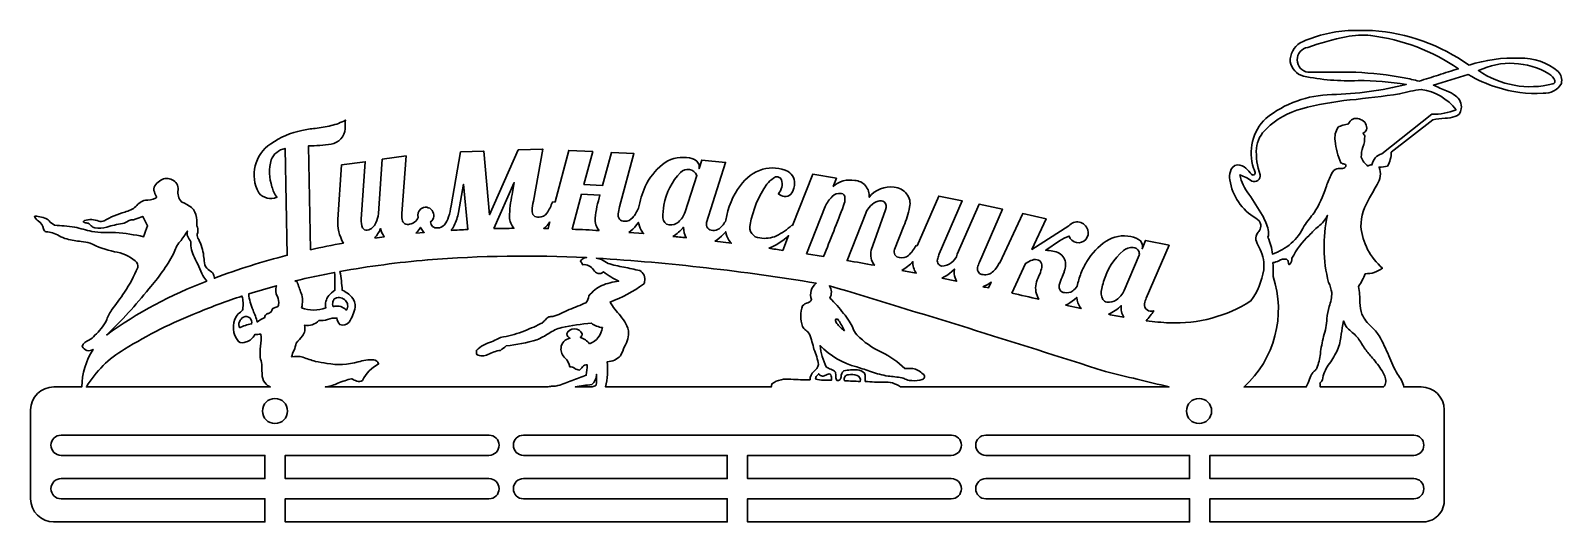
# Model space of a CAD drawing. Header units: millimetres. Extents: x -183 to 183, y -59 to 59.
import ezdxf

# ---------------------------------------------------------------- set-up
doc = ezdxf.new("R2010")
doc.units = ezdxf.units.MM
doc.layers.get('0').update_dxf_attribs({"lineweight": 30})

msp = doc.modelspace()

# ---------------------------------------------------------------- linework, layer by layer
at = {"color": 7, "lineweight": 30, "true_color": 0xffffff, "extrusion": (0, 0, -1)}
for points in [[(-160.56, 50.41, 0.088737), (-172.64, 52.09), (-172.64, 52.09, 0.187227), (-181.83, 48.91), (-181.83, 48.91, 0.250745), (-182.61, 46.06), (-182.61, 46.06, 0.299235), (-178.26, 43.72), (-178.26, 43.72, 0.097229), (-167.18, 45.14), (-167.18, 45.14, 0.060274), (-160.38, 48.15), (-160.38, 48.15), (-152.07, 45.67), (-152.07, 45.67, -0.023702), (-155.14, 44.31), (-155.14, 44.31, 0.060936), (-157.31, 43.1), (-157.31, 43.1, 0.284101), (-158.7, 39.97), (-158.7, 39.97, 0.315928), (-157.2, 38.11), (-157.2, 38.11, 0.062711), (-154.82, 37.73), (-154.82, 37.73, -0.050292), (-151.94, 37.32), (-151.94, 37.32), (-142, 29.63), (-142, 29.63, 0.136629), (-141.08, 26.32), (-141.08, 26.32, 0.089359), (-139.09, 26.05), (-139.09, 26.05, 0.236827), (-138.63, 21.88), (-138.63, 21.88, -0.00999), (-136.83, 18.76), (-136.83, 18.76, -0.131585), (-134.71, 11.87), (-134.71, 11.87, -0.189458), (-139.88, 1.93), (-139.88, 1.93, 0.171145), (-135.77, 0.61), (-135.77, 0.61, 0.048096), (-134.18, -2.44), (-134.18, -2.44, 0.040647), (-134.52, -6.27), (-134.52, -6.27, -0.066963), (-134.98, -9.07), (-134.98, -9.07, -0.109733), (-137.2, -12.01), (-137.2, -12.01, 0.054119), (-139.09, -14.24), (-139.09, -14.24, 0.039118), (-141.39, -19.02), (-141.39, -19.02, -0.032514), (-143.46, -23.38), (-143.46, -23.38, 0.121019), (-144.99, -26.42), (-144.99, -26.42), (-149.13, -26.42), (-149.13, -26.42, 0.412541), (-154.63, -31.9), (-154.63, -31.9), (-154.63, -53.17), (-154.63, -53.17, 0.461132), (-149.13, -58.65), (-149.13, -58.65), (-98.7, -58.65), (-98.7, -58.65), (-98.7, -53.15), (-98.7, -53.15), (-147.35, -53.15), (-147.35, -53.15, -1), (-147.35, -48.31), (-147.35, -48.31), (-98.7, -48.31), (-98.7, -48.31), (-98.7, -42.78), (-98.7, -42.78), (-147.35, -42.78), (-147.35, -42.78, -1), (-147.35, -37.94), (-147.35, -37.94), (-45.2, -37.94), (-45.2, -37.94, -1), (-45.2, -42.78), (-45.2, -42.78), (-93.85, -42.78), (-93.85, -42.78), (-93.85, -48.31), (-93.85, -48.31), (-45.2, -48.31), (-45.2, -48.31, -1), (-45.2, -53.15), (-45.2, -53.15), (-93.85, -53.15), (-93.85, -53.15), (-93.85, -58.65), (-93.85, -58.65), (11.7, -58.65), (11.7, -58.65), (11.7, -53.15), (11.7, -53.15), (-36.95, -53.15), (-36.95, -53.15, -1), (-36.95, -48.31), (-36.95, -48.31), (11.7, -48.31), (11.7, -48.31), (11.7, -42.78), (11.7, -42.78), (-36.95, -42.78), (-36.95, -42.78, -1), (-36.95, -37.94), (-36.95, -37.94), (65.2, -37.94), (65.2, -37.94, -1), (65.2, -42.78), (65.2, -42.78), (16.55, -42.78), (16.55, -42.78), (16.55, -48.31), (16.55, -48.31), (65.2, -48.31), (65.2, -48.31, -1), (65.2, -53.15), (65.2, -53.15), (16.55, -53.15), (16.55, -53.15), (16.55, -58.65), (16.55, -58.65), (122.1, -58.65), (122.1, -58.65), (122.1, -53.15), (122.1, -53.15), (73.44, -53.15), (73.44, -53.15, -1), (73.44, -48.31), (73.44, -48.31), (122.1, -48.31), (122.1, -48.31), (122.1, -42.78), (122.1, -42.78), (73.44, -42.78), (73.44, -42.78, -1), (73.44, -37.94, 0), (73.44, -37.94), (73.44, -37.94), (175.6, -37.94), (175.6, -37.94, -1), (175.6, -42.78), (175.6, -42.78), (126.95, -42.78), (126.95, -42.78), (126.95, -48.31), (126.95, -48.31), (175.6, -48.31), (175.6, -48.31, -1), (175.6, -53.15), (175.6, -53.15), (126.95, -53.15), (126.95, -53.15), (126.95, -58.65), (126.95, -58.65), (177.37, -58.65), (177.37, -58.65, 0.412405), (182.87, -53.17), (182.87, -53.17), (182.87, -31.9), (182.87, -31.9, 0.4125), (177.37, -26.42), (177.37, -26.42), (170.67, -26.42), (170.67, -26.42, 0.136078), (167.98, -17.48), (167.98, -17.48, 0.46963), (170.53, -16.74), (170.53, -16.74, 0.261884), (168.95, -15.26), (168.95, -15.26, -0.132074), (167.55, -14.09), (167.55, -14.09, -0.080654), (164.8, -10.69), (164.8, -10.69, 0.095723), (163.54, -8.11), (163.54, -8.11, -0.017218), (160.45, -3.78), (160.45, -3.78, -0.047936), (157.31, 2.05), (157.31, 2.05, -0.285065), (157.88, 3.67), (157.88, 3.67, -0.122991), (162.88, 5.87), (162.88, 5.87, 0.072854), (168.66, 7.94), (168.66, 7.94, -0.017339), (170.79, 8.29), (170.79, 8.29, 0.02164), (174.22, 8.9), (174.22, 8.9, 0.066894), (176.08, 9.68), (176.08, 9.68, -0.065679), (177.66, 10.38), (177.66, 10.38, -0.012843), (179.15, 10.63), (179.15, 10.63, 0.319241), (179.82, 11.3), (179.82, 11.3, -0.207722), (181.04, 13.22), (181.04, 13.22, 0.097496), (181.91, 14.11), (181.91, 14.11, 0.654564), (181.77, 14.38), (181.77, 14.38, 0.090813), (181.09, 14.29), (181.09, 14.29, 0.010669), (179.52, 13.89), (179.52, 13.89, 0.192513), (178.46, 13.21), (178.46, 13.21, -0.116788), (177.15, 12.23), (177.15, 12.23, -0.023783), (174.84, 12), (174.84, 12, 0.025649), (172.38, 11.75), (172.38, 11.75, -0.000015), (168.23, 10.69), (168.23, 10.69, -0.041204), (162.58, 10.44), (162.58, 10.44, 0.03819), (155.89, 9.43), (155.89, 9.43, 0.025191), (154.97, 12.02), (154.97, 12.02), (156.09, 14.29), (156.09, 14.29, 0.029628), (157.91, 13.6), (157.91, 13.6, 0.107597), (158.67, 13.5), (158.67, 13.5, -0.176231), (159.54, 13.21), (159.54, 13.21, 0.086496), (160.95, 12.58), (160.95, 12.58, -0.029363), (164.69, 11.76), (164.69, 11.76, 0.117463), (167.56, 11.53), (167.56, 11.53, 0.115131), (168.4, 12.06), (168.4, 12.06, -0.084172), (169.14, 12.65), (169.14, 12.65, 0.01932), (170.02, 12.82), (170.02, 12.82, 0.185868), (170.28, 12.98), (170.28, 12.98, 0.341366), (170.21, 13.16), (170.21, 13.16, 0.0555), (170.03, 13.29), (170.03, 13.29, 0.194514), (166.6, 13.13), (166.6, 13.13, -0.185032), (165.32, 13.26), (165.32, 13.26, 0.058024), (160.39, 15.34), (160.39, 15.34, -0.1245), (157.75, 16.65), (157.75, 16.65, 0.19196), (155.48, 18.14), (155.48, 18.14, -0.078134), (153.03, 18.61), (153.03, 18.61, -0.428847), (152.89, 19.11), (152.89, 19.11, 0.06619), (153.44, 20.51), (153.44, 20.51, 0.260979), (152.99, 21.93), (152.99, 21.93, 0.048826), (151.81, 22.95), (151.81, 22.95, 0.296235), (149.11, 22.99), (149.11, 22.99, 0.359782), (147.68, 20.63), (147.68, 20.63, -0.221675), (146.87, 17.74), (146.87, 17.74), (146.72, 17.7), (146.52, 17.62), (146.27, 17.51), (146, 17.38), (145.7, 17.22), (145.39, 17.04), (145.08, 16.84), (144.78, 16.63), (144.49, 16.41), (144.22, 16.17), (144, 15.93), (144, 15.93, 0.143856), (143.22, 13.38), (143.22, 13.38, 0.065673), (143.2, 12.35), (143.2, 12.35, -0.143379), (143.07, 11.71), (143.07, 11.71, 0.181813), (143.1, 10.08), (143.1, 10.08, -0.177545), (142.74, 8.8), (142.74, 8.8, 0.088172), (141.56, 4.89), (141.56, 4.89, -0.002299), (141.38, 3.23), (141.38, 3.23, -0.212303), (140.49, 1.58), (140.49, 1.58, 0.036136), (139.35, 0.74), (139.35, 0.74, 0.089365), (139.01, -0.48), (139.01, -0.48, 0.028731), (121.61, 5.01), (121.61, 5.01), (122.13, 30.53), (122.13, 30.53, -0.245475), (125.45, 27.81), (125.45, 27.81, -0.145693), (125.25, 21.35), (125.25, 21.35, -0.099993), (124.08, 18.86), (124.08, 18.86, 0.334558), (128.42, 19.92), (128.42, 19.92, 0.393707), (125.51, 31.62), (125.51, 31.62, 0.106978), (118.09, 34.83), (118.09, 34.83, 0.033597), (114.97, 35.32), (114.97, 35.32, -0.033822), (111.14, 35.98), (111.14, 35.98, -0.075386), (107.7, 37.29), (107.7, 37.29, -0.030039), (107.78, 35.24), (107.78, 35.24, 0.364556), (111.12, 31.58), (111.12, 31.58, 0.042668), (116.55, 31.12), (116.55, 31.12), (116.05, 6.33), (116.05, 6.33, 0.010243), (108.18, 7.91), (108.18, 7.91, 0.155002), (109.53, 13.59), (109.53, 13.59), (108.63, 26.57), (108.63, 26.57), (102.97, 27.36), (102.97, 27.36), (103.92, 13.61), (103.92, 13.61, -0.141731), (103.61, 11.58), (103.61, 11.58, -0.342866), (102.49, 11.03), (102.49, 11.03, -0.268256), (100.44, 12.76), (100.44, 12.76, -0.067805), (99.82, 14.95), (99.82, 14.95), (98.92, 27.93), (98.92, 27.93), (93.25, 28.72), (93.25, 28.72), (94.21, 14.97), (94.21, 14.97, -0.063285), (94.19, 13.56), (94.19, 13.56, -0.495105), (92.39, 12.44), (92.39, 12.44, -0.258954), (90.35, 14.02), (90.35, 14.02, 0.28739), (89.73, 16.08), (89.73, 16.08, 1), (87.38, 13), (87.38, 13, -0.473603), (85.73, 11.55), (85.73, 11.55, -0.217341), (84.09, 12.3), (84.09, 12.3, -0.09936), (83.09, 14.17), (83.09, 14.17, -0.040018), (82.48, 16.78), (82.48, 16.78), (80.23, 29.7), (80.23, 29.7), (74.67, 29.89), (74.67, 29.89), (73.31, 14.7), (73.31, 14.7), (66.46, 30.17), (66.46, 30.17), (60.59, 30.38), (60.59, 30.38), (62.84, 17.9), (62.84, 17.9, -0.043533), (63.14, 15.71), (63.14, 15.71, -0.499613), (61.5, 14.1), (61.5, 14.1, -0.245803), (59.61, 15.09), (59.61, 15.09, -0.065546), (58.29, 17.72), (58.29, 17.72), (57.62, 17.74), (57.62, 17.74), (54.39, 30.05), (54.39, 30.05), (48.68, 29.78), (48.68, 29.78), (50.76, 21.92), (50.76, 21.92), (46.33, 21.71), (46.33, 21.71), (44.15, 29.56), (44.15, 29.56), (38.85, 29.31), (38.85, 29.31), (42.25, 16.55), (42.25, 16.55, -0.051949), (42.6, 14.9), (42.6, 14.9, -0.499751), (41.09, 13.15), (41.09, 13.15, -0.245826), (39.13, 13.99), (39.13, 13.99, -0.061976), (37.73, 16.22), (37.73, 16.22, 0.062142), (36.11, 21.44), (36.11, 21.44, 0.115132), (32, 26.68), (32, 26.68, 0.202107), (26.24, 28.33), (26.24, 28.33, 0.156377), (23.85, 27.51), (23.85, 27.51), (23.64, 27.28), (23.48, 27.04), (23.36, 26.77), (23.28, 26.46), (23.26, 26.11), (23.28, 25.7), (23.28, 25.7), (22.63, 27.76), (22.63, 27.76), (16.95, 27.17), (16.95, 27.17), (21.47, 12.8), (21.47, 12.8, -0.499547), (20.03, 10.93), (20.03, 10.93, -0.182816), (18.49, 11.34), (18.49, 11.34, -0.123523), (16.86, 13.41), (16.86, 13.41, 0.124538), (13.42, 21.65), (13.42, 21.65, 0.165852), (8.07, 25.56), (8.07, 25.56, 0.176593), (2.02, 25.01), (2.02, 25.01, 0.31837), (0.52, 21.65), (0.52, 21.65, 0.157091), (1.43, 19.53), (1.43, 19.53, 0.224916), (2.91, 19.02), (2.91, 19.02, 0.147621), (4.32, 19.68), (4.32, 19.68, -0.250624), (3.58, 23.04), (3.58, 23.04, -0.488257), (5.49, 23.45), (5.49, 23.45, -0.081054), (7.08, 21.99), (7.08, 21.99, -0.109347), (11.08, 12.36), (11.08, 12.36, -0.483552), (8.76, 9.15), (8.76, 9.15, -0.147388), (4.81, 9.64), (4.81, 9.64, -0.06637), (1.13, 12.17), (1.13, 12.17), (0.94, 12.14), (0.94, 12.14), (-3.86, 24.37), (-3.86, 24.37), (-9.5, 23.42), (-9.5, 23.42), (-8.74, 21.47), (-8.74, 21.47, 0.226063), (-13.89, 22.89), (-13.89, 22.89, 0.424249), (-17.34, 18.85), (-17.34, 18.85, 0.26937), (-23.34, 21.27), (-23.34, 21.27, 0.179928), (-26.27, 19.72), (-26.27, 19.72, 0.232518), (-27, 16.49), (-27, 16.49, 0.060545), (-25.59, 12.01), (-25.59, 12.01), (-23.39, 6.37), (-23.39, 6.37, -0.496111), (-24.54, 4.45), (-24.54, 4.45, -0.231216), (-26.71, 4.95), (-26.71, 4.95, -0.078478), (-28.54, 7.33), (-28.54, 7.33), (-28.81, 7.29), (-28.81, 7.29), (-33.95, 19.14), (-33.95, 19.14), (-39.56, 17.99), (-39.56, 17.99), (-34.07, 5.35), (-34.07, 5.35, -0.045986), (-33.74, 4.27), (-33.74, 4.27, -0.484829), (-34.57, 2.44), (-34.57, 2.44, -0.340261), (-38.38, 5.24), (-38.38, 5.24), (-43.56, 17.18), (-43.56, 17.18), (-49.16, 16.04), (-49.16, 16.04), (-43.68, 3.39), (-43.68, 3.39, -0.063153), (-43.23, 2.06), (-43.23, 2.06, -0.494973), (-44.56, 0.4), (-44.56, 0.4, -0.25693), (-46.98, 1.19), (-46.98, 1.19, -0.084653), (-48.41, 3.2), (-48.41, 3.2), (-48.56, 3.17), (-48.56, 3.17), (-53.99, 14.97), (-53.99, 14.97), (-59.57, 13.72), (-59.57, 13.72), (-56.18, 6.41), (-56.18, 6.41), (-65, 12.06), (-65, 12.06, 0.593501), (-69.51, 11.08), (-69.51, 11.08, 1), (-65.08, 9.6), (-65.08, 9.6, -0.071509), (-62.75, 8.43), (-62.75, 8.43), (-59.51, 6.2), (-59.51, 6.2, 0.04303), (-61.17, 5.99), (-61.17, 5.99, 0.239093), (-63.85, 4.4), (-63.85, 4.4, 0.201193), (-64.05, 1.57), (-64.05, 1.57, 0.041327), (-63.77, 0.68), (-63.77, 0.68), (-63.39, -0.21), (-63.39, -0.21, -0.037461), (-62.73, -2.13), (-62.73, -2.13, -0.475854), (-63.95, -3.91), (-63.95, -3.91, -0.215237), (-65.94, -3.5), (-65.94, -3.5, -0.044339), (-67.01, -2.4), (-67.01, -2.4), (-67.02, -2.34), (-67.02, -2.34, 0.043166), (-67.9, 0.67), (-67.9, 0.67, 0.043974), (-69.34, 3.55), (-69.34, 3.55, 0.115119), (-73.93, 8.38), (-73.93, 8.38, 0.202121), (-79.82, 9.46), (-79.82, 9.46, 0.156768), (-82.12, 8.42), (-82.12, 8.42, 0.248652), (-82.58, 6.85), (-82.58, 6.85), (-82.52, 6.57), (-82.52, 6.57), (-83.35, 8.55), (-83.35, 8.55), (-88.96, 7.42), (-88.96, 7.42), (-83.5, -5.24), (-83.5, -5.24, -0.064269), (-83.05, -6.57), (-83.05, -6.57, -0.585307), (-85.27, -8.22), (-85.27, -8.22, 0.059235), (-83.48, -10.63), (-83.48, -10.63, -0.020066), (-89.05, -11.13), (-89.05, -11.13, -0.151256), (-108.47, -5.91), (-108.47, -5.91, -0.116741), (-111.55, 1.5), (-111.55, 1.5, -0.147556), (-110.66, 6.37), (-110.66, 6.37, 0.027528), (-109.79, 8.28), (-109.79, 8.28, 0.2371), (-109.93, 10.02), (-109.93, 10.02, 0.028269), (-110.51, 10.95), (-110.51, 10.95, -0.150035), (-110.82, 12.27), (-110.82, 12.27, -0.256627), (-109.63, 13.84), (-109.63, 13.84, 0.22111), (-103.44, 23), (-103.44, 23, 0.105051), (-103.57, 24.99), (-103.57, 24.99, 0.336767), (-105.29, 26.58), (-105.29, 26.58, 0.19999), (-107.29, 25.78), (-107.29, 25.78, 0.018086), (-108.6, 24.37), (-108.6, 24.37, -0.777013), (-109.48, 24.74), (-109.48, 24.74, 0.001263), (-109.13, 25.79), (-109.13, 25.79, 0.290993), (-112.05, 37.71), (-112.05, 37.71, 0.16357), (-127.76, 43.39), (-127.76, 43.39, -0.055782), (-145.58, 45.8), (-145.58, 45.8, -0.042958), (-134.05, 46.73), (-134.05, 46.73, 0.064545), (-121.01, 47.81), (-121.01, 47.81, 0.303096), (-117.88, 51.23), (-117.88, 51.23, 0.277749), (-120.27, 55.74), (-120.27, 55.74, 0.097569), (-131.66, 58.65), (-131.66, 58.65), (-137.5, 58.65), (-137.5, 58.65, 0.138167), (-160.56, 50.41)], [(-122.07, 54.66, 0.037853), (-131.22, 57.17), (-131.22, 57.17, 0.085768), (-137.1, 57.46), (-137.1, 57.46, 0.123221), (-158.04, 49.51), (-158.04, 49.51, -0.016835), (-153.27, 48.05), (-153.27, 48.05, 0.002848), (-148.63, 46.59), (-148.63, 46.59, -0.013999), (-145.05, 47.39), (-145.05, 47.39, -0.033991), (-133.52, 48.71), (-133.52, 48.71, -0.009839), (-122.12, 48.71), (-122.12, 48.71, 0.863089), (-122.07, 54.66)], [(-181.04, 46.73, 0.474128), (-180.6, 45.94), (-180.6, 45.94, 0.216633), (-162.81, 49.11), (-162.81, 49.11, 0.251477), (-179.64, 48.32), (-179.64, 48.32, 0.151728), (-181.04, 46.73)], [(-157.47, 39.74, 0.105545), (-151.68, 38.71), (-151.68, 38.71), (-139.72, 29.26), (-139.72, 29.26, -0.286668), (-137.36, 26.58), (-137.36, 26.58, -0.184225), (-136.44, 26.32), (-136.44, 26.32, 0.190829), (-134.84, 28.44), (-134.84, 28.44, 0.103981), (-135.23, 30.82), (-135.23, 30.82, -0.098898), (-135.64, 33.47), (-135.64, 33.47, -0.085966), (-135.25, 34.2), (-135.25, 34.2, -0.195494), (-136.06, 34.95), (-136.06, 34.95, -0.404043), (-134.68, 37.43), (-134.68, 37.43, -0.403927), (-131.93, 36.75), (-131.93, 36.75, -0.072636), (-131.84, 36.4), (-131.84, 36.4), (-131.8, 36.39), (-131.8, 36.39, 0.017745), (-130.46, 36.05), (-130.46, 36.05, -0.093457), (-129.28, 35.59), (-129.28, 35.59, -0.177126), (-128.56, 32.3), (-128.56, 32.3, -0.07368), (-129.94, 27.11), (-129.94, 27.11, -0.150597), (-130.86, 26.79), (-130.86, 26.79, 0.472294), (-131.13, 26.18), (-131.13, 26.18, 0.298623), (-130.06, 25.71), (-130.06, 25.71, -0.118463), (-128.62, 25.52), (-128.62, 25.52, -0.134932), (-127.54, 24.08), (-127.54, 24.08, -0.021745), (-126.36, 21.15), (-126.36, 21.15, 0.066247), (-123.58, 15.18), (-123.58, 15.18, -0.004109), (-121.19, 12), (-121.19, 12, 0.204759), (-113.6, 5.29), (-113.6, 5.29, -0.0892), (-112.54, 9.3), (-112.54, 9.3, -0.145549), (-112.63, 11.1), (-112.63, 11.1, -0.074938), (-111.24, 14.47), (-111.24, 14.47, -0.01486), (-108, 19.62), (-108, 19.62, 0.105331), (-105.82, 24.2), (-105.82, 24.2, 0.072444), (-108.7, 22.74), (-108.7, 22.74, -0.631309), (-110.67, 24.25), (-110.67, 24.25, 0.101208), (-109.8, 30.56), (-109.8, 30.56, 0.183009), (-112.18, 35.2), (-112.18, 35.2, 0.13808), (-120.6, 39.97), (-120.6, 39.97, 0.041964), (-132.13, 42.09), (-132.13, 42.09, -0.009981), (-143.99, 43.55), (-143.99, 43.55, 0.031971), (-149.16, 44.61), (-149.16, 44.61, 0.193404), (-157.47, 39.74)], [(31.94, 13.92, 0.047633), (31.67, 17), (31.67, 17, 0.152298), (27.69, 24.81), (27.69, 24.81, 0.531531), (23.81, 24.08), (23.81, 24.08), (26.62, 15.37), (26.62, 15.37, 0.147296), (28.21, 12.95), (28.21, 12.95, 0.201836), (30.45, 12.24), (30.45, 12.24, 0.351158), (31.94, 13.92)], [(82.49, 10.94, -0.062685), (81.73, 12.11), (81.73, 12.11, -0.061632), (80.73, 15.22), (80.73, 15.22), (79.51, 21.98), (79.51, 21.98), (78.51, 11.16), (78.51, 11.16, -0.003873), (82.49, 10.94)], [(72.27, 11.38), (67.39, 22.37), (67.39, 22.37), (67.91, 19.52), (67.91, 19.52, -0.050252), (68.56, 14.14), (68.56, 14.14, -0.186155), (67.45, 11.45), (67.45, 11.45, -0.004246), (72.27, 11.38)], [(47.16, 10.92, -0.004242), (53.54, 11.23), (53.54, 11.23), (51.34, 19.58), (51.34, 19.58), (46.95, 19.37), (46.95, 19.37, -0.04175), (48.12, 13.86), (48.12, 13.86, -0.18094), (47.16, 10.92)], [(-2.38, 5.32), (-6.83, 16.66), (-6.83, 16.66, 0.093302), (-8.5, 19.02), (-8.5, 19.02, 0.248278), (-10.65, 19.77), (-10.65, 19.77, 0.398899), (-11.56, 18.7), (-11.56, 18.7, 0.098067), (-11.24, 16.9), (-11.24, 16.9, 0.004598), (-6.43, 4.68), (-6.43, 4.68), (-2.38, 5.32)], [(-20.88, 17.78, 0.336065), (-21.25, 15.9), (-21.25, 15.9), (-17.82, 6.22), (-17.82, 6.22, -0.23216), (-18.6, 2.61), (-18.6, 2.61, -0.002331), (-12.07, 3.75), (-12.07, 3.75), (-16.51, 15.04), (-16.51, 15.04, 0.221083), (-19.51, 17.96), (-19.51, 17.96, 0.230672), (-20.88, 17.78)], [(100.7, 9.11, -0.068342), (99.33, 11.4), (99.33, 11.4, -0.104862), (98.43, 9.42), (98.43, 9.42, -0.002709), (100.7, 9.11)], [(58.87, 12.96), (59.28, 11.39), (59.28, 11.39, -0.000926), (60.36, 11.41), (60.36, 11.41, -0.068739), (58.87, 12.96)], [(29.54, 9.52, -0.083345), (26.96, 11.69), (26.96, 11.69, -0.145779), (26.33, 9.18), (26.33, 9.18, -0.001735), (29.54, 9.52)], [(-123.18, -23.12, -0.051932), (-122.48, -24.54), (-122.48, -24.54, 0.025699), (-121.7, -26.42), (-121.7, -26.42), (-106.85, -26.42), (-106.85, -26.42, -0.295048), (-113.79, -0.02), (-113.79, -0.02, -0.012824), (-113.72, 3.27), (-113.72, 3.27, -0.113746), (-115.12, 3.71), (-115.12, 3.71, 0.205762), (-116.95, 4.05), (-116.95, 4.05, 0.282666), (-117.39, 3.41), (-117.39, 3.41, -0.038881), (-117.53, 2.88), (-117.53, 2.88, -0.724196), (-117.75, 2.86), (-117.75, 2.86, -0.163542), (-118.28, 4.32), (-118.28, 4.32, 0.084905), (-122.39, 9.75), (-122.39, 9.75, 0.045246), (-124.61, 11.9), (-124.61, 11.9, -0.108186), (-126.76, 14.52), (-126.76, 14.52, -0.120193), (-127.03, -1.51), (-127.03, -1.51, 0.061433), (-127.82, -3.9), (-127.82, -3.9, 0.061416), (-127.2, -7.23), (-127.2, -7.23, -0.045565), (-126.63, -10.13), (-126.63, -10.13, 0.070665), (-125.84, -14.37), (-125.84, -14.37, -0.03145), (-125.06, -18.51), (-125.06, -18.51, 0.060601), (-124.24, -21.92), (-124.24, -21.92, 0.111477), (-123.72, -22.58), (-123.72, -22.58, -0.061993), (-123.18, -23.12)], [(164.77, -14.07, -0.031431), (154.63, -2.97), (154.63, -2.97, -0.05078), (148.73, 5.34), (148.73, 5.34, 0.119096), (147.2, 8.27), (147.2, 8.27, -0.031153), (145.45, 10.77), (145.45, 10.77, -0.164511), (145.36, 9.5), (145.36, 9.5, 0.000053), (144.62, 8.25), (144.62, 8.25, -0.130525), (143.78, 4.49), (143.78, 4.49, 0.009065), (141.72, 0.14), (141.72, 0.14, -0.039743), (140.81, -1.17), (140.81, -1.17, -0.06903), (164.77, -14.07)], [(6.66, 6.68, -0.103361), (1.9, 9.7), (1.9, 9.7), (3.29, 6.18), (3.29, 6.18, -0.001054), (6.66, 6.68)], [(49.4, -16.13, -0.153284), (51.64, -14.61), (51.64, -14.61, -0.235084), (51.18, -13.79), (51.18, -13.79, -0.325452), (53.03, -12.53), (53.03, -12.53, -0.325486), (54.89, -13.79), (54.89, -13.79, -0.290367), (54.1, -14.81), (54.1, -14.81, -0.355864), (56.24, -17.12), (56.24, -17.12, -0.243509), (55.27, -19.53), (55.27, -19.53, 0.157717), (54.1, -21.66), (54.1, -21.66, 0.194873), (52.98, -21.99), (52.98, -21.99, -0.147182), (51.79, -22.4), (51.79, -22.4, -0.050946), (51.1, -21.64), (51.1, -21.64, 0.253055), (49.97, -21.16), (49.97, -21.16, 0.035416), (50.22, -23.64), (50.22, -23.64, 0.018027), (53.6, -24.88), (53.6, -24.88, 0.018944), (56.98, -26.11), (56.98, -26.11, 0.043775), (58.17, -26.26), (58.17, -26.26, -0.051854), (59.37, -26.42), (59.37, -26.42), (112.52, -26.42), (112.52, -26.42), (112.26, -26.39), (112.26, -26.39, -0.058289), (109.49, -25.57), (109.49, -25.57, 0.055676), (106.2, -24.49), (106.2, -24.49, -0.024493), (104.97, -25.04), (104.97, -25.04, -0.289542), (103.67, -24.88), (103.67, -24.88, 0.152171), (99.79, -20.93), (99.79, -20.93, -0.304979), (100.99, -19.93), (100.99, -19.93, -0.083529), (104.66, -20.45), (104.66, -20.45, 0.115281), (112.14, -20.81), (112.14, -20.81, 0.008238), (114.87, -20.33), (114.87, -20.33, 0.017738), (117.87, -19.35), (117.87, -19.35, -0.129431), (120.57, -19.26), (120.57, -19.26, 0.05248), (119.99, -17.66), (119.99, -17.66, -0.081708), (119.5, -15.94), (119.5, -15.94, -0.028835), (117.97, -14.24), (117.97, -14.24, -0.22945), (117.48, -11.66), (117.48, -11.66, -0.252977), (114.04, -10.6), (114.04, -10.6, -0.094498), (111.99, -10.32), (111.99, -10.32, 0.099128), (109.76, -10), (109.76, -10, -0.144834), (109.05, -11.55), (109.05, -11.55, -0.297942), (106.79, -10.95), (106.79, -10.95, -0.079149), (105.37, -7.39), (105.37, -7.39, -0.192319), (106.18, -5.03), (106.18, -5.03, -0.123167), (108.46, -3.35), (108.46, -3.35, -0.025233), (109.02, 1.14), (109.02, 1.14, 0.023672), (88.08, 3.89), (88.08, 3.89, 0.033417), (50.14, 4.44), (50.14, 4.44, -0.255582), (51.62, 3.58), (51.62, 3.58, 0.054254), (51.04, 2.75), (51.04, 2.75, 0.291861), (48.46, 1.51), (48.46, 1.51, -0.499915), (46.1, 1.02), (46.1, 1.02, -0.027262), (42.47, -1.21), (42.47, -1.21, -0.067843), (46.51, -2.2), (46.51, -2.2, -0.112472), (49.56, -4.67), (49.56, -4.67, 0.138567), (50.3, -6.32), (50.3, -6.32, 0.009776), (54.26, -7.97), (54.26, -7.97, -0.007368), (56.3, -8.91), (56.3, -8.91, 0.046688), (58.22, -9.62), (58.22, -9.62, -0.067178), (59.13, -9.7), (59.13, -9.7, -0.155256), (59.97, -10.38), (59.97, -10.38, 0.058937), (60.69, -11.1), (60.69, -11.1, 0.035224), (64.9, -13), (64.9, -13, 0.055412), (70.01, -14.49), (70.01, -14.49, -0.095388), (71.31, -14.92), (71.31, -14.92, 0.02861), (72.82, -15.64), (72.82, -15.64, -0.128718), (76.44, -17.7), (76.44, -17.7, -0.078549), (76.36, -18.69), (76.36, -18.69, -0.248426), (73.7, -18.7), (73.7, -18.7, 0.090283), (70.67, -17.7), (70.67, -17.7, -0.024243), (69.35, -16.63), (69.35, -16.63, -0.052959), (62.01, -15.15), (62.01, -15.15, -0.050601), (59.16, -13.65), (59.16, -13.65, 0.086969), (56.08, -12.26), (56.08, -12.26, 0.03113), (48.98, -11.19), (48.98, -11.19, -0.144631), (46.34, -12.26), (46.34, -12.26, 0.264845), (49.4, -16.13)], [(-3.24, -24.75, 0.015994), (1.33, -24.6), (1.33, -24.6, -0.188482), (5.89, -25.66), (5.89, -25.66, -0.05498), (6.03, -26.42), (6.03, -26.42), (45.61, -26.42), (45.61, -26.42, -0.076106), (45.19, -20.42), (45.19, -20.42, -0.185317), (42.06, -19.02), (42.06, -19.02, -0.042637), (41.07, -16.79), (41.07, -16.79, -0.177114), (40.16, -13), (40.16, -13), (40.31, -12.43), (40.51, -11.88), (40.76, -11.36), (41.04, -10.86), (41.35, -10.38), (41.68, -9.92), (42.04, -9.47), (42.04, -9.47, 0.052539), (44.53, -6.16), (44.53, -6.16, -0.06945), (36.53, -1.87), (36.53, -1.87, -0.205792), (36.28, -1.29), (36.28, -1.29, -0.335772), (37.44, 1.35), (37.44, 1.35, -0.009895), (41.23, 2.17), (41.23, 2.17, 0.035637), (45.02, 3.08), (45.02, 3.08, -0.007663), (46.59, 3.99), (46.59, 3.99, -0.037125), (47.83, 4.32), (47.83, 4.32, 0.025403), (-4.71, -1.66), (-4.71, -1.66, -0.345488), (-3.6, -5.59), (-3.6, -5.59, 0.204606), (-2.7, -6.34), (-2.7, -6.34, -0.119229), (-1.41, -7.05), (-1.41, -7.05, -0.153795), (-1.41, -11.97), (-1.41, -11.97, -0.106699), (-2.19, -12.87), (-2.19, -12.87, 0.083055), (-3.06, -13.8), (-3.06, -13.8, 0.042127), (-4.15, -17.45), (-4.15, -17.45, 0.0578), (-5.25, -21.1), (-5.25, -21.1, 0.187247), (-4.17, -22.69), (-4.17, -22.69, -0.244019), (-3.24, -24.75)], [(-51.4, -4.03), (-54.62, 3.07), (-54.62, 3.07), (-55.94, 3.73), (-55.94, 3.73, 0.16974), (-57.42, 3.95), (-57.42, 3.95, 0.287013), (-58.49, 3.05), (-58.49, 3.05, 0.129574), (-58.48, 1.77), (-58.48, 1.77, 0.052113), (-57.87, 0.12), (-57.87, 0.12, -0.054281), (-57.19, -1.82), (-57.19, -1.82, -0.195937), (-57.84, -5.48), (-57.84, -5.48, -0.000291), (-51.4, -4.03)], [(-72.89, -2.96, 0.029705), (-73.32, -1.29), (-73.32, -1.29, 0.152279), (-78.04, 6.11), (-78.04, 6.11, 0.218999), (-80.38, 6.84), (-80.38, 6.84, 0.268437), (-81.68, 5.99), (-81.68, 5.99, 0.127739), (-81.83, 5), (-81.83, 5), (-78.2, -3.4), (-78.2, -3.4, 0.14757), (-76.38, -5.65), (-76.38, -5.65, 0.202007), (-74.08, -6.15), (-74.08, -6.15, 0.207077), (-73.12, -5.52), (-73.12, -5.52, 0.193929), (-72.89, -2.96)], [(118.19, -7.51, -0.156382), (118.28, -4.02), (118.28, -4.02, 0.000555), (119.26, -1.33), (119.26, -1.33, -0.052857), (119.72, -1.13), (119.72, -1.13, 0.012942), (110.3, 0.9), (110.3, 0.9, 0.014884), (110.24, -3.35), (110.24, -3.35, -0.057813), (111.71, -4.63), (111.71, -4.63, -0.226366), (112.38, -7.51), (112.38, -7.51, 0.191969), (118.19, -7.51)], [(-25.1, 1.41, -0.076316), (-27.79, 3.51), (-27.79, 3.51, -0.177738), (-28.56, 0.76), (-28.56, 0.76, -0.001232), (-25.1, 1.41)], [(128.76, -10.95, -0.03409), (129.77, -8.12), (129.77, -8.12, 0.076632), (130.81, -4.22), (130.81, -4.22, 0.010556), (124.19, -2.28), (124.19, -2.28, -0.207225), (123.96, -4.86), (123.96, -4.86, 0.150937), (123.66, -6.79), (123.66, -6.79, 0.340587), (124.25, -7.41), (124.25, -7.41, -0.10539), (125.08, -7.74), (125.08, -7.74, -0.128076), (125.29, -8.14), (125.29, -8.14, 0.120609), (125.56, -8.58), (125.56, -8.58, 0.08324), (126.25, -8.92), (126.25, -8.92, -0.390004), (126.98, -9.88), (126.98, -9.88, -0.1151), (128.76, -10.95)], [(-9.63, -24.93, 0.142564), (-9.41, -23.99), (-9.41, -23.99, -0.081664), (-9.26, -22.92), (-9.26, -22.92, -0.167349), (-8.2, -22.2), (-8.2, -22.2, 0.080198), (-7.07, -21.65), (-7.07, -21.65, 0.075582), (-5.61, -16.54), (-5.61, -16.54, -0.139357), (-14.37, -21.65), (-14.37, -21.65, 0.00577), (-17.86, -22.81), (-17.86, -22.81, -0.046365), (-21.85, -23.84), (-21.85, -23.84, 0.023098), (-25.14, -24.25), (-25.14, -24.25, 0.038802), (-26.23, -24.67), (-26.23, -24.67, -0.099887), (-27.51, -24.93), (-27.51, -24.93, -0.085663), (-30.01, -24.63), (-30.01, -24.63, -0.728733), (-30.2, -23.36), (-30.2, -23.36, -0.133594), (-27.69, -22.01), (-27.69, -22.01), (-25.87, -22.01), (-25.87, -22.01, -0.080064), (-20.29, -18.16), (-20.29, -18.16, 0.090388), (-14.37, -13.98), (-14.37, -13.98, 0.072756), (-13.44, -12.35), (-13.44, -12.35, -0.059622), (-12.55, -10.7), (-12.55, -10.7, -0.014617), (-11.23, -8.87), (-11.23, -8.87, -0.027859), (-7.98, -5.22), (-7.98, -5.22, -0.260739), (-7.86, -2.28), (-7.86, -2.28, 0.00508), (-73.78, -22.77), (-73.78, -22.77, -0.001028), (-88.94, -26.42), (-88.94, -26.42), (-24.78, -26.42), (-24.78, -26.42, -0.191488), (-20.79, -25.32), (-20.79, -25.32, 0.030216), (-16.38, -25.11), (-16.38, -25.11, 0.028003), (-16.39, -24.17), (-16.39, -24.17, -0.169868), (-16.2, -23.11), (-16.2, -23.11, -0.219133), (-14.51, -22.37), (-14.51, -22.37, -0.058524), (-11.27, -22.56), (-11.27, -22.56, -0.214791), (-10.62, -24.07), (-10.62, -24.07, 0.441038), (-9.63, -24.93)], [(-44.46, -2.5, -0.074585), (-46.45, -1.41), (-46.45, -1.41), (-45.81, -2.79), (-45.81, -2.79, -0.000443), (-44.46, -2.5)], [(160.46, -17.45, 0.046512), (142.99, -8.67), (142.99, -8.67, 0.01906), (132.41, -4.74), (132.41, -4.74, 0.096353), (132.21, -7.86), (132.21, -7.86, 0.126978), (132.8, -8.58), (132.8, -8.58, -0.089019), (133.75, -9.53), (133.75, -9.53, -0.304936), (133.28, -15.58), (133.28, -15.58, -0.262581), (131.43, -15.68), (131.43, -15.68, -0.211472), (129.36, -13.92), (129.36, -13.92, -0.050192), (127.93, -13.8), (127.93, -13.8, 0.070314), (127.98, -16.72), (127.98, -16.72, -0.049381), (128.05, -19.38), (128.05, -19.38, 0.01127), (127.69, -21.04), (127.69, -21.04, -0.022938), (127.56, -23.93), (127.56, -23.93, -0.168854), (126.63, -25.8), (126.63, -25.8), (126.33, -26.05), (126, -26.25), (125.65, -26.42), (125.65, -26.42), (169.54, -26.42), (169.54, -26.42, 0.129835), (160.46, -17.45)], [(-74.46, -9.09, -0.101225), (-77.51, -6.99), (-77.51, -6.99, -0.163967), (-78.12, -9.8), (-78.12, -9.8, 0.005299), (-74.46, -9.09)], [(133, -12.34, 0.407692), (132.01, -9.76), (132.01, -9.76, 0.641205), (130.13, -11.38), (130.13, -11.38, -0.094481), (133, -12.34)], [(-11.45, -13.07, 0.059313), (-9.63, -11.27), (-9.63, -11.27, 0.143784), (-9.26, -10.33), (-9.26, -10.33, 0.497278), (-10.03, -10.54), (-10.03, -10.54, 0.036251), (-11.45, -13.07)], [(-135.77, -17.42, -0.014855), (-137.5, -19.54), (-137.5, -19.54, 0.032026), (-139.8, -22.58), (-139.8, -22.58, 0.156284), (-140.68, -25.24), (-140.68, -25.24, 0.150163), (-140.17, -26.42), (-140.17, -26.42), (-125.02, -26.42), (-125.02, -26.42, -0.12942), (-124.91, -25.5), (-124.91, -25.5, -0.146193), (-125.57, -24.71), (-125.57, -24.71, 0.115111), (-126.96, -21.24), (-126.96, -21.24, -0.039708), (-129.02, -17.95), (-129.02, -17.95, -0.068541), (-129.94, -14.59), (-129.94, -14.59), (-130.05, -13.87), (-130.16, -13.12), (-130.28, -12.34), (-130.43, -11.52), (-130.61, -10.66), (-130.61, -10.66, -0.15728), (-131.81, -12.67), (-131.81, -12.67, 0.041833), (-134.05, -14.77), (-134.05, -14.77, 0.003463), (-135.77, -17.42)], [(47.83, -26.03, 0.078378), (48.8, -26.42), (48.8, -26.42), (52.86, -26.42), (52.86, -26.42, 0.015841), (48.9, -25.87), (48.9, -25.87, -0.190766), (47.75, -23.39), (47.75, -23.39, 0.026963), (47.83, -26.03)], [(-4.55, -24.57), (-4.57, -24.33), (-4.63, -24.14), (-4.71, -23.97), (-4.81, -23.82), (-4.93, -23.69), (-5.05, -23.56), (-5.17, -23.43), (-5.28, -23.29), (-5.28, -23.29, -0.434028), (-6.78, -23.69), (-6.78, -23.69, 0.035622), (-7.52, -23.37), (-7.52, -23.37, 0.554145), (-8.26, -23.83), (-8.26, -23.83, 0.058103), (-8.36, -24.78), (-8.36, -24.78, 0.075286), (-4.55, -24.57)], [(-11.44, -24.94, 0.509879), (-12.4, -23.52), (-12.4, -23.52, 0.103166), (-14.43, -23.67), (-14.43, -23.67, 0.389982), (-15.2, -25.11), (-15.2, -25.11, 0.016503), (-11.44, -24.94)]]:
    msp.add_lwpolyline(points, format="xyb", dxfattribs=at)
for points in [[(90.87, 10.28), (90.49, 10.7), (90.14, 11.16), (89.81, 11.67), (89.81, 11.67), (89.5, 11.17), (89.12, 10.69), (89.12, 10.69), (88.9, 10.46), (88.9, 10.46), (90.87, 10.28)], [(40.07, 10.45), (39.57, 10.82), (39.09, 11.25), (38.63, 11.73), (38.18, 12.27), (37.75, 12.87), (37.75, 12.87), (37.69, 12.54), (37.69, 12.54), (37.52, 11.98), (37.32, 11.46), (37.08, 10.98), (36.81, 10.55), (36.5, 10.17), (36.5, 10.17), (40.07, 10.45)], [(19.55, 8.4), (18.99, 8.73), (18.45, 9.12), (17.92, 9.57), (17.41, 10.07), (16.91, 10.64), (16.91, 10.64), (16.8, 10.07), (16.64, 9.55), (16.43, 9.06), (16.17, 8.62), (15.86, 8.22), (15.86, 8.22), (15.54, 7.89), (15.54, 7.89), (19.55, 8.4)], [(-34.66, -0.45), (-35.28, -0.16), (-35.89, 0.2), (-36.49, 0.64), (-37.08, 1.15), (-37.67, 1.73), (-37.67, 1.73), (-37.63, 1.14), (-37.65, 0.6), (-37.71, 0.1), (-37.83, -0.36), (-37.99, -0.79), (-38.2, -1.18), (-38.2, -1.18), (-34.66, -0.45)], [(110.65, -7.28), (110.74, -6.98), (110.77, -6.67), (110.75, -6.36), (110.69, -6.06), (110.59, -5.76), (110.47, -5.49), (110.47, -5.49), (110.14, -5.3), (109.81, -5.17), (109.48, -5.11), (109.15, -5.1), (108.83, -5.14), (108.52, -5.24), (108.23, -5.37), (107.96, -5.55), (107.73, -5.76), (107.53, -5.99), (107.36, -6.26), (107.25, -6.54), (107.18, -6.84), (107.17, -7.15), (107.21, -7.46), (107.32, -7.78), (107.5, -8.09), (107.5, -8.09), (107.73, -7.9), (107.97, -7.71), (108.24, -7.54), (108.53, -7.38), (108.84, -7.26), (109.17, -7.16), (109.51, -7.11), (109.88, -7.11), (110.25, -7.17), (110.65, -7.28)], [(-64.18, -6.89), (-64.74, -6.64), (-65.28, -6.33), (-65.82, -5.96), (-66.36, -5.53), (-66.9, -5.04), (-66.9, -5.04), (-66.91, -5.15), (-66.91, -5.15), (-67.03, -5.75), (-67.19, -6.31), (-67.39, -6.82), (-67.64, -7.29), (-67.93, -7.71), (-67.93, -7.71), (-64.18, -6.89)]]:
    msp.add_lwpolyline(points, dxfattribs=at)
at = {"color": 7, "lineweight": 30, "true_color": 0xffffff}
for centre in [(-124.53, -32.18), (96.09, -32.18)]:
    msp.add_circle(centre, 3, dxfattribs=at)

doc.saveas('drawing.dxf')
